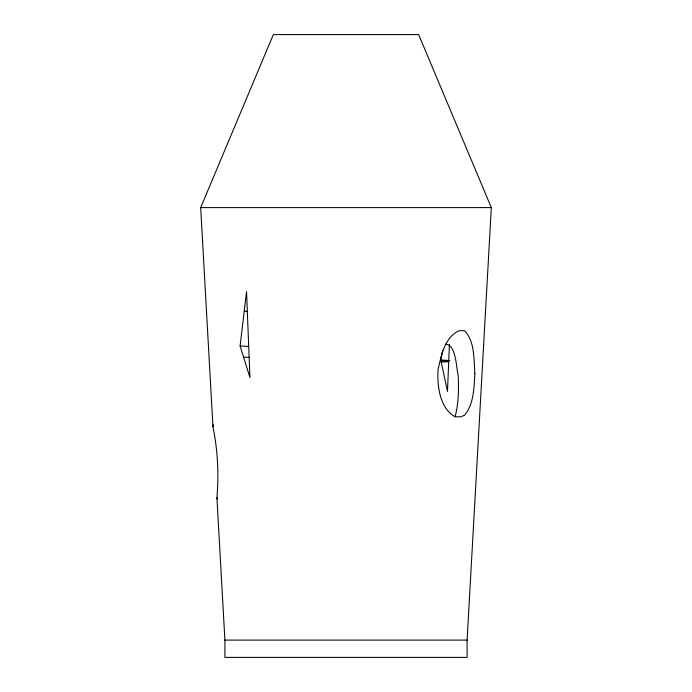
<?xml version="1.0" encoding="UTF-8"?>
<svg xmlns="http://www.w3.org/2000/svg" width="692" height="692" viewBox="0 0 692 692"><rect width="100%" height="100%" fill="white"/><g stroke="black" fill="none" stroke-linecap="round" stroke-linejoin="round"><path stroke-width="1.04" d="M449.402 344.443L447.499 391.421L440.761 359.961L442.646 350.524M467.1 640.1L491.32 207.6L418.66 34.6L273.34 34.6L200.68 207.6L212.954 426.808C217.729 449.982 218.94 474.072 216.925 497.643L224.9 640.1L224.9 657.4L467.1 657.4L467.1 640.1L224.9 640.1M212.954 426.808L213.179 424.732M240.107 345.922L246.542 291.704L249.942 377.59L240.107 345.922L248.264 346.493M455.077 416.696C458.744 403.41 458.701 389.423 458.234 375.747C456.244 368.499 456.331 344.01 445.259 344.253M441.28 362.193L448.572 361.613M244.19 311.357L247.338 311.296M200.68 207.6L491.32 207.6M243.593 357.193L248.938 357.288M440.942 360.757L448.407 360.887M440.761 359.961L449.826 360.601M216.925 497.643L217.375 499.096M474.85 373.343C473.968 387.511 474.063 403.695 464.574 415.2L460.682 416.809L455.189 416.809C439.429 408.116 437.041 385.202 438.105 369.078C441.418 355.204 444.679 337.307 459.081 330.707L464.583 330.707C474.928 341.588 473.769 359.217 474.85 373.343"/></g></svg>
